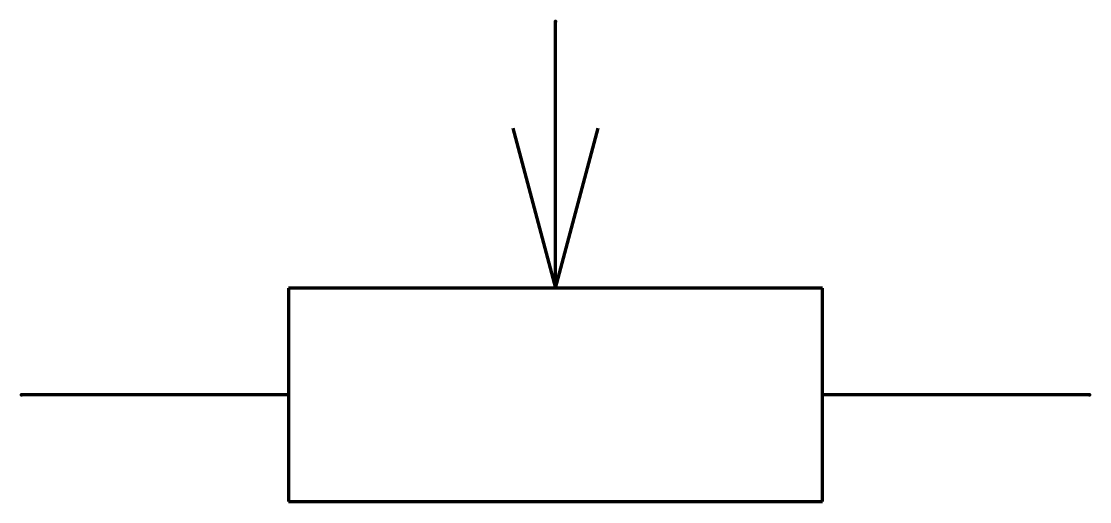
# Model space of a CAD drawing. Header units: millimetres. Extents: x 0 to 20, y -2 to 7.
import ezdxf

# ---------------------------------------------------------------- set-up
doc = ezdxf.new("R2010")
doc.units = ezdxf.units.MM
doc.layers.get('0').update_dxf_attribs({"linetype": 'CONTINUOUS', "lineweight": 0})

msp = doc.modelspace()

# ---------------------------------------------------------------- linework, layer by layer
at = {"color": 7, "linetype": 'CONTINUOUS', "lineweight": 70}
for p, q in [((10, 2), (10, 7)), ((9.2, 5), (10, 2)), ((10, 2), (10.8, 5)), ((15, 2), (5, 2)), ((5, 2), (5, -2)), ((15, -2), (15, 2)), ((5, 0), (0, 0)), ((20, 0), (15, 0)), ((5, -2), (15, -2))]:
    msp.add_line(p, q, dxfattribs=at)
for p in [(10, 7), (0, 0), (20, 0)]:
    msp.add_point(p, dxfattribs=at)

doc.saveas('drawing.dxf')
